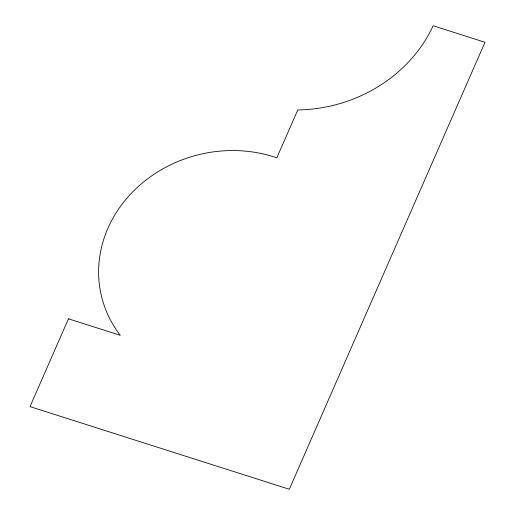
<?xml version="1.0" encoding="UTF-8"?>
<svg xmlns="http://www.w3.org/2000/svg" width="515" height="515" viewBox="0 0 515 515"><rect width="100%" height="100%" fill="white"/><g stroke="black" fill="none" stroke-linecap="round" stroke-linejoin="round"><path stroke-width="0.77" d="M68.45 318.817L30.012 406.612L289.308 489.25L484.988 42.275L433.128 25.75A142.378 127.308 -13.8 0 1 297.779 109.946L276.812 157.841A128.222 114.652 -13.8 0 0 128.081 196.872A128.222 114.652 -13.8 0 0 120.31 335.342L68.45 318.817"/></g></svg>
